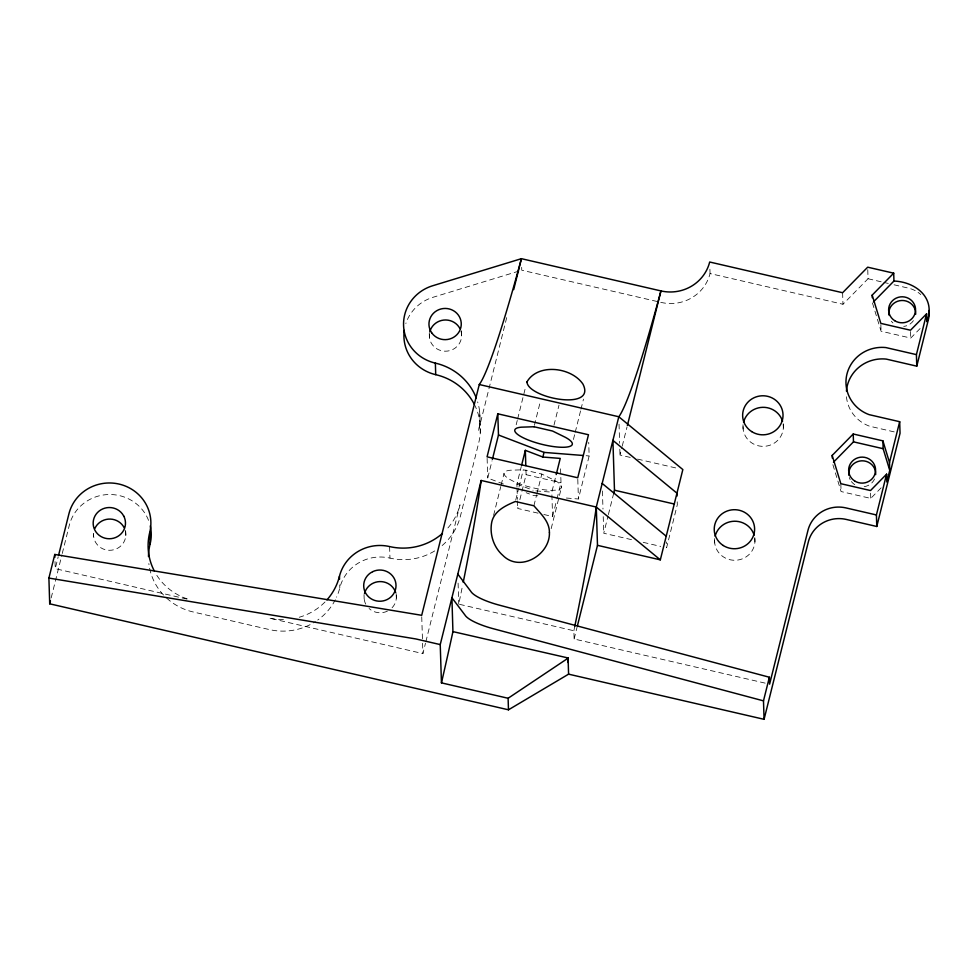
<?xml version="1.0" encoding="UTF-8"?>
<svg xmlns="http://www.w3.org/2000/svg" width="978" height="978" viewBox="0 0 978 978"><rect width="100%" height="100%" fill="white"/><g stroke="black" fill="none" stroke-linecap="round" stroke-linejoin="round"><path stroke-width="0.73" stroke-dasharray="4.89 3.67" d="M765.163 683.133L574.123 639.001L573.866 630.749L458.755 604.159L460.785 594.331A257.923 17.506 -77 0 0 462.692 584.942M573.866 630.749L574.734 626.531M186.859 599.062L55.245 568.658L58.203 556.788M51.186 597.888L61.895 554.954M62.262 553.475L69.279 525.345A41.565 40.171 -1.8 0 1 107.922 494.55A41.565 40.171 -1.8 0 1 149.121 521.885M283.461 619.587A58.35 56.394 -1.8 0 1 269.048 618.047L422.899 653.585L425.467 643.279M425.833 641.812L460.002 504.819A58.35 56.394 -1.8 0 1 445.565 530.492M506.702 317.618L478.401 431.078A58.35 56.394 -1.8 0 0 477.643 401.897M503.401 484.012L487.741 478.034L492.032 460.821M493.584 515.357L500.773 486.531M501.139 485.088L504.012 473.548M516.188 424.758L517.264 420.43M517.619 418.987L525.895 385.833M517.007 487.142L516.91 484.098L521.298 466.482M515.748 500.051L518.621 488.523M518.976 487.081L523.291 469.782L541.812 474.061L554.722 480.406A29.621 7.347 14 0 1 552.753 490.308A29.621 7.347 14 0 1 513.218 481.176A29.621 7.347 14 0 1 510.602 470.21L523.291 469.782M534.391 425.308L540.504 400.809M538.034 513.157L517.68 508.45L518.413 505.516M519.868 499.648L526.091 474.697L525.907 468.609M533.902 505.773L536.409 495.687M536.775 494.245L541.812 474.061M553.976 425.259L559.013 405.088M543.854 514.501L552.582 516.518L551.812 492.154L555.846 476.017M552.582 516.518L556.604 500.369M556.971 498.902L561.005 482.765L560.48 466.017M551.176 528.658L561.604 486.861M573.426 439.501L574.856 433.731M575.223 432.288L580.614 410.674M580.969 409.232L583.487 399.134M566.372 498.034L578.414 498.988L589.147 455.956L588.719 442.325M574.123 639.001L577.044 627.289M630.235 457.411L620.003 455.039L621.849 447.643M622.216 446.176L627.02 426.946M631.507 539.648L603.744 533.242L608.035 516.029M608.389 514.587L613.756 493.071M521.677 267.336L521.763 270.221L661.311 302.459A40.404 39.034 -1.8 0 0 710.052 273.559L842.975 304.256L868.048 278.73L867.682 267.19M872.437 302.935L881.068 331.212L910.738 338.07L921.802 326.811M832.877 464.684L841.08 491.543L870.75 498.401L881.814 487.142M518.878 271.102L433.706 297.08A41.565 40.171 -1.8 0 0 405.846 323.547M586.14 455.711L589.147 455.956M535.895 490.907L551.812 492.154M537.802 495.785L533.291 495.43L526.176 492.716M894.222 431.897L869.491 426.188A35.966 34.768 -1.8 0 1 846.447 396.665M637.546 459.098L678.451 468.548M526.091 474.697L561.005 482.765M643.194 542.35L660.725 546.409M868.048 278.73L882.511 282.104M883.953 282.434L888.293 283.449M894.075 284.794L908.538 288.168A26.932 26.027 -1.8 0 1 917.107 291.774M516.91 484.098L533.096 490.271M910.542 331.53L910.738 338.07M880.86 324.684L881.068 331.212M870.591 493.169L870.75 498.401M842.608 292.728L842.975 304.256M840.835 483.694L841.08 491.543M783.219 423.682L783.354 428.009M754.796 537.594L754.93 541.922M742.987 424.745L743.121 429.073M709.918 269.231L710.052 273.559M714.563 538.658L714.698 542.986M677.216 501.836L677.314 504.721L666.58 547.753L666.397 541.983M619.037 424.122L619.636 443.266M619.82 449.159L620.003 455.039M602.411 490.98L602.986 509.086M603.218 516.641L603.744 533.242M577.79 479.293L578.414 498.988M517.056 488.658L517.386 499.318M517.435 500.834L517.68 508.45M487.117 458.352L487.741 478.034M479.66 411.53L480.284 432.887M461.42 330.76L461.592 336.53M458.095 583.132L458.755 604.159M429.281 333.046L429.415 337.373M421.738 616.788L422.533 641.812M422.569 643.279L422.899 653.585M396.212 593.78L396.347 598.108M389.599 546.568L389.965 558.108A41.565 40.171 -1.8 0 0 339.818 587.839A58.35 56.394 -1.8 0 1 336.579 597.167M364.024 594.636L364.158 598.964M339.721 584.954L339.818 587.839M125.685 531.286L125.82 535.614M93.546 533.572L93.631 536.457M55.012 561.555L55.245 568.658M754.845 538.523A20.196 19.523 -1.8 0 1 735.285 560.272A20.196 19.523 -1.8 0 1 714.612 539.587M125.184 530.223A16.161 15.611 -1.8 0 1 111.504 550.186A16.161 15.611 -1.8 0 1 93.558 533.744M187.189 598.854A58.35 56.394 -1.8 0 1 155.563 573.279M166.602 598.059A58.35 56.394 -1.8 0 0 193.131 611.959L269.402 629.587A58.35 56.394 -1.8 0 0 315.368 621.641M163.558 595.052A58.35 56.394 -1.8 0 1 148.839 563.56M918.073 292.41A26.932 26.027 -1.8 0 1 920.775 294.586M474.293 404.293A58.35 56.394 -1.8 0 1 478.768 442.606L460.369 516.36A58.35 56.394 -1.8 0 1 441.714 545.92M335.344 599.71A58.35 56.394 -1.8 0 1 317.752 620.028M434.697 550.932A58.35 56.394 -1.8 0 1 389.965 558.108M396.273 595.394A16.161 15.611 -1.8 0 1 391.933 607.913M387.41 611.14A16.161 15.611 -1.8 0 1 369.085 608.512M365.748 604.159A16.161 15.611 -1.8 0 1 364.097 596.238M460.968 331.139A16.161 15.611 -1.8 0 1 447.276 351.102A16.161 15.611 -1.8 0 1 429.342 334.647M783.256 424.611A20.196 19.523 -1.8 0 1 763.696 446.347A20.196 19.523 -1.8 0 1 743.035 425.662M913.44 320.662A13.472 13.007 -1.8 0 1 903.733 326.42M892.938 322.936A13.472 13.007 -1.8 0 1 891.386 321.236M874.576 478.988A13.472 13.007 -1.8 0 1 863.733 486.738M854.784 484.672A13.472 13.007 -1.8 0 1 851.398 481.567M850.175 479.636A13.472 13.007 -1.8 0 1 849.32 477.521M325.014 601.971A58.35 56.394 -1.8 0 1 299.244 617.252"/><path stroke-width="1.47" d="M574.734 626.531L575.895 620.92A257.923 17.506 -77 0 0 596.287 507.056L618.805 416.762A257.923 17.506 -77 0 0 660.945 290.918A40.404 39.034 -1.8 0 0 709.686 262.018L842.608 292.728L867.682 267.19L893.709 273.18L893.953 281.028L873.488 301.872M568.23 662.619L568.084 657.974L452.924 631.617L451.922 597.754L465.002 615.089A34.108 8.46 14 0 0 492.13 628.414L763.488 700.859L764.075 719.319L568.585 674.16L508.474 709.808L49.707 603.817L48.9 578.071L54.792 554.453L421.701 615.309L479.269 384.525A257.923 17.506 -77 0 0 521.408 258.681L660.945 290.918L627.387 425.467M58.57 555.308L68.925 513.805A41.565 40.171 -1.8 0 1 119.072 484.073A41.565 40.171 -1.8 0 1 149.732 532.472A58.35 56.394 -1.8 0 0 154.206 570.797M49.707 603.817L50.453 600.859M513.682 289.622L521.408 258.681L433.34 285.552A41.565 40.171 -1.8 0 0 403.559 325.148A41.565 40.171 -1.8 0 0 435.357 363.119A58.35 56.394 -1.8 0 1 476.249 397.899M568.035 658.206L508.108 698.268L441.445 682.864L440.234 644.588L481.176 480.467L596.287 507.056L660.321 559.844L682.84 469.562L618.805 416.762L479.269 384.525M497.802 413.804L487.068 456.836L577.741 477.777L588.475 434.745L497.802 413.804L498.474 435.002L492.386 459.391M521.665 465.015L525.333 450.345L542.863 457.044L560.235 458.401L556.213 474.55M542.863 457.044L544.025 452.398L583.132 455.479M577.411 625.822L597.485 545.333L596.287 507.056M613.756 493.071L614.477 490.21L612.913 440.393L676.947 493.181L677.033 496.066M763.488 700.859L769.38 677.241L498.022 604.795A34.108 8.46 14 0 1 470.895 591.47L457.814 574.123M764.075 719.319L808.329 541.91A31.418 30.367 -1.8 0 1 846.239 519.428L876.777 526.482L900.041 433.242L899.674 421.701L869.136 414.648A35.966 34.768 -1.8 0 1 846.96 374.048A35.966 34.768 -1.8 0 1 885.86 347.569L916.41 354.623L916.777 366.163L886.227 359.097A35.966 34.768 -1.8 0 0 846.422 391.09M876.777 526.482L876.422 514.954L886.594 474.171L870.506 490.553L840.835 483.694L832.192 455.418L853.232 434L882.902 440.858L889.503 462.484L889.748 470.32L886.838 482.02L886.594 474.171M889.503 462.484L899.674 421.701M916.41 354.623L926.582 313.84L910.494 330.222L880.823 323.376L872.193 295.099L893.709 273.18M916.777 366.163L928.403 319.537A26.932 26.027 -1.8 0 0 928.978 310.515M833.488 462.203L853.476 441.848L853.232 434M48.9 578.071L415.797 638.94L440.234 644.588M853.476 441.848L883.146 448.706L889.748 470.32M876.422 514.954L845.872 507.9A31.418 30.367 -1.8 0 0 807.962 530.369L769.6 684.16L769.38 677.241M614.477 490.21L674.392 504.049M597.485 545.333L660.321 559.844M893.953 281.028C916.08 281.957 936.142 298.266 926.826 321.689L926.582 313.84M498.474 435.002L544.025 452.398M602.179 483.425L666.214 536.225M882.902 440.858L883.146 448.706M872.193 295.099L872.266 297.715M832.192 455.418L832.278 458.034M568.084 657.974L568.585 674.16M525.333 450.345L525.809 465.565M508.108 698.268L508.474 709.808M435.357 363.119L435.723 374.66A58.35 56.394 -1.8 0 1 474.293 404.293M442.447 533.438A58.35 56.394 -1.8 0 1 389.599 546.568A41.565 40.171 -1.8 0 0 339.452 576.299L339.537 579.184M149.732 532.472L150.099 544.012A58.35 56.394 -1.8 0 0 148.473 556.543M54.792 554.453L54.878 557.289M481.176 480.467A257.923 17.506 -77 0 1 463.23 582.289M452.924 631.617A257.923 17.506 -77 0 1 441.445 682.864M150.282 525.932A41.565 40.171 -1.8 0 1 150.099 544.012M435.723 374.66A41.565 40.171 -1.8 0 1 404.269 330.393M364.513 593.548A16.161 15.611 -1.8 0 1 395.711 592.717M94.878 528.462A16.161 15.611 -1.8 0 1 124.157 527.692M429.758 331.958A16.161 15.611 -1.8 0 1 459.941 328.608M715.138 536.213A20.196 19.523 -1.8 0 1 734.27 521.237A20.196 19.523 -1.8 0 1 754.148 535.186M743.561 422.3A20.196 19.523 -1.8 0 1 762.681 407.325A20.196 19.523 -1.8 0 1 782.559 421.274M888.843 314.977A13.472 13.007 -1.8 0 1 901.887 300.478A13.472 13.007 -1.8 0 1 915.665 314.268M848.843 475.296A13.472 13.007 -1.8 0 1 861.887 460.809A13.472 13.007 -1.8 0 1 875.665 474.599M339.452 576.299A58.35 56.394 -1.8 0 1 326.958 599.881M549.416 532.411C550.296 554.844 520.015 572.79 502.888 555.406C494.122 547.802 489.831 535.455 491.433 524C492.924 511.531 505.088 505.736 515.382 501.494L533.902 505.773C540.504 513.597 549.489 521.262 549.416 532.411M526.946 381.897C527.875 398.217 596.886 411.481 582.925 384.061C571.36 367.056 537.814 363.034 526.946 381.897M372.667 571.665L370.259 573.096A16.161 15.611 -1.8 0 0 372.545 599.575A16.161 15.611 -1.8 0 0 396.017 585.663A16.161 15.611 -1.8 0 0 372.667 571.665M534.025 426.75L521.335 427.178A29.621 7.347 14 0 0 523.963 438.144A29.621 7.347 14 0 0 563.487 447.276A29.621 7.347 14 0 0 565.455 437.374L552.546 431.029L534.025 426.75M432.105 333.351L430.638 331.029A16.161 15.611 -1.8 0 1 445.173 308.437A16.161 15.611 -1.8 0 1 459.513 331.09A16.161 15.611 -1.8 0 1 432.105 333.351M123.79 516.152L122.323 513.841A16.161 15.611 -1.8 0 0 94.915 516.103A16.161 15.611 -1.8 0 0 109.267 538.756A16.161 15.611 -1.8 0 0 123.79 516.152M723.243 545.504A20.196 19.523 -1.8 0 0 754.576 530.394A20.196 19.523 -1.8 0 0 725.419 511.763A20.196 19.523 -1.8 0 0 723.243 545.504M751.666 431.591A20.196 19.523 -1.8 0 0 782.987 416.469A20.196 19.523 -1.8 0 0 753.83 397.838A20.196 19.523 -1.8 0 0 751.666 431.591M894.662 320.662A13.472 13.007 -1.8 0 0 915.542 310.576A13.472 13.007 -1.8 0 0 896.105 298.156A13.472 13.007 -1.8 0 0 894.662 320.662M854.674 480.98A13.472 13.007 -1.8 0 0 875.554 470.907A13.472 13.007 -1.8 0 0 856.117 458.486A13.472 13.007 -1.8 0 0 854.674 480.98"/></g></svg>
